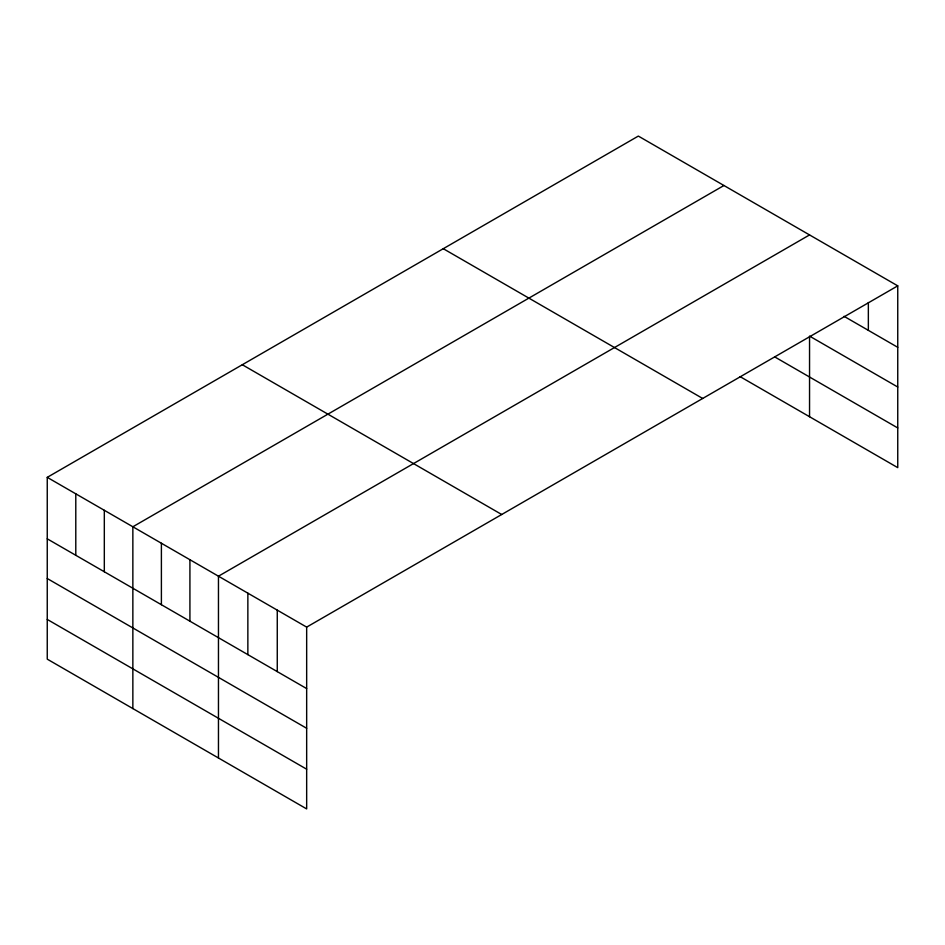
<?xml version="1.0" encoding="UTF-8"?>
<svg xmlns="http://www.w3.org/2000/svg" width="945" height="945" viewBox="0 0 945 945"><rect width="100%" height="100%" fill="white"/><g stroke="black" fill="none" stroke-linecap="round" stroke-linejoin="round"><path stroke-width="1.42" d="M897.75 285.851L638.336 136.08L47.25 477.355L47.25 659.149L306.664 808.92L306.664 627.114L897.75 285.851L897.75 467.645L740.077 376.618M723.941 185.503L132.855 526.778L132.855 708.573M809.546 234.927L218.46 576.202L218.46 757.996M844.062 316.327L897.75 347.323M897.75 387.025L809.546 336.101L809.546 416.733M774.817 356.962L897.75 427.943M443.276 248.7L702.69 398.471M242.31 364.735L501.724 514.505M47.25 477.355L306.664 627.114M47.25 538.815L306.664 688.586M47.25 578.517L306.664 728.288M47.25 619.436L306.664 769.206M868.349 302.542L868.349 330.348M277.263 610.139L277.263 671.611M247.862 593.165L247.862 654.637M189.921 559.723L189.921 621.184M161.394 543.245L161.394 604.706M104.316 510.3L104.316 571.76M75.789 493.822L75.789 555.282"/></g></svg>
